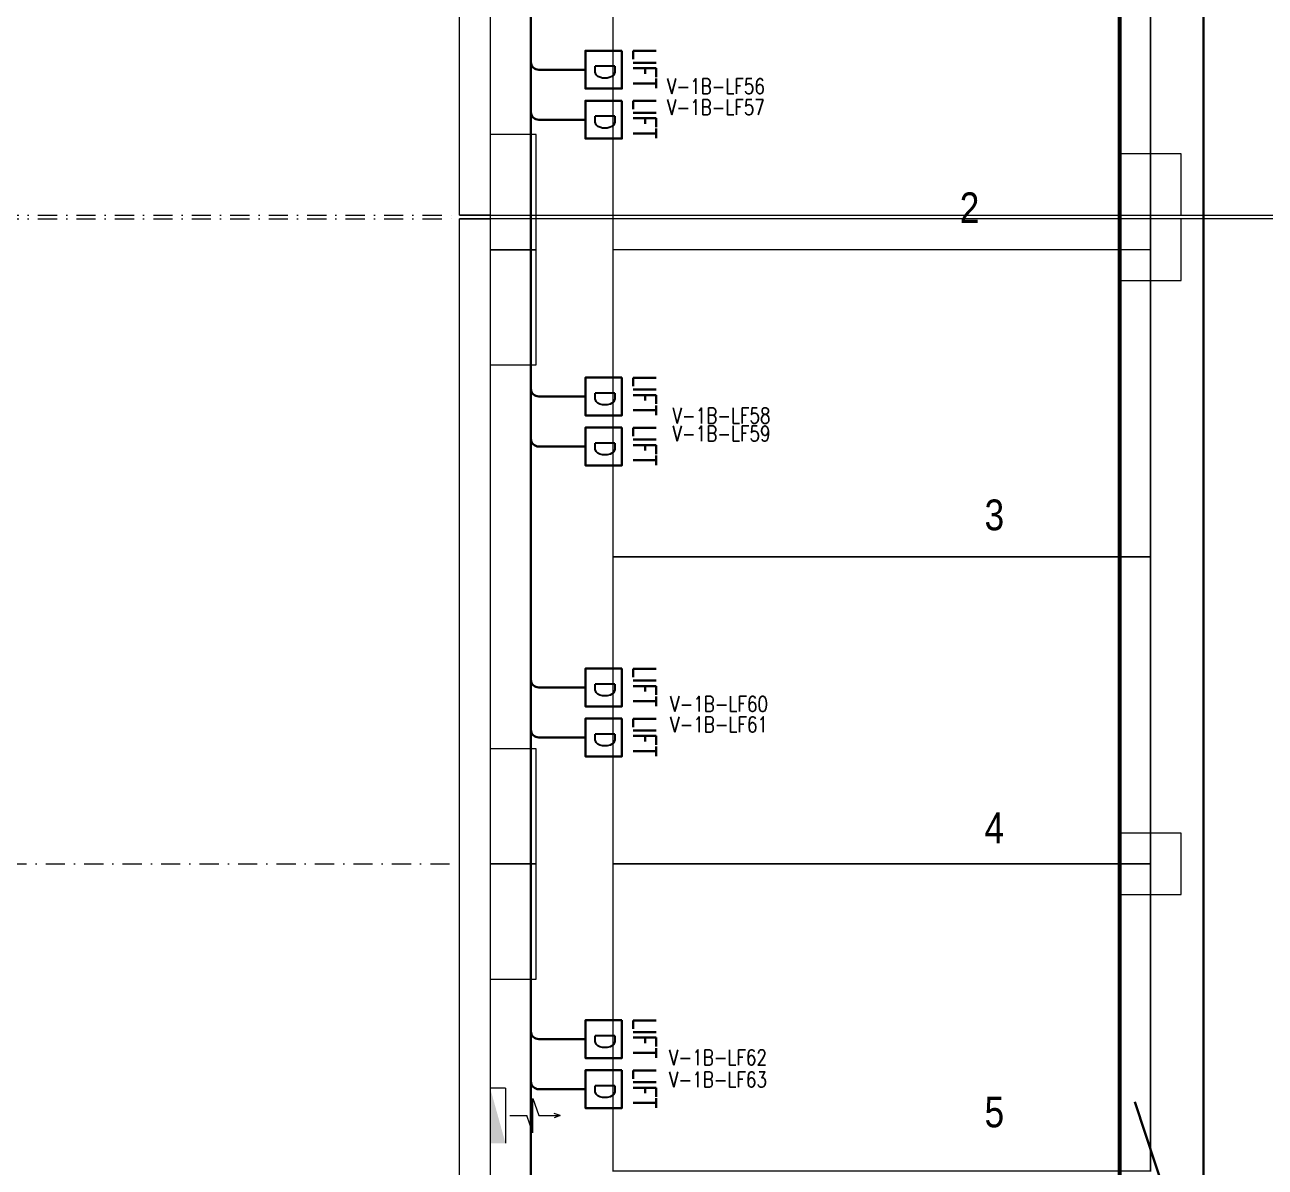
# Model space of a CAD drawing. Header units: metres. Extents: x -13621 to 152406, y -16073 to 22221.
# Drawn here: x 55434 to 57050, y 4445 to 5933 of the extents above; entities that cross this region are included whole.
import ezdxf
from ezdxf.enums import TextEntityAlignment as Align

# ---------------------------------------------------------------- set-up
doc = ezdxf.new("R2010")
doc.units = ezdxf.units.M
doc.header["$LTSCALE"] = 100
doc.header["$MEASUREMENT"] = 0
for name, pattern in [('DASHDOT2', [0.5, 0.25, -0.125, 0, -0.125]), ('DOT2', [0.125, 0, -0.125]), ('HIDDEN', [0.375, 0.25, -0.125])]:
    doc.linetypes.add(name, pattern=pattern)
doc.layers.get('0').update_dxf_attribs({"color": 9, "lineweight": 9})
for name, color, linetype, lineweight in [('01', 9, 'Continuous', 9), ('05', 9, 'Continuous', 9), ('06D', 9, 'Continuous', 9), ('20', 9, 'DOT2', 9), ('21', 9, 'Continuous', 9), ('24', 9, 'DASHDOT2', 9), ('32-ekipman', 9, 'Continuous', 9), ('Data  Tavan', 170, 'Continuous', 30), ('E-DAHİLİ DOME KAMERA', 7, 'Continuous', 30), ('E-DAHİLİ KAMERA', 7, 'Continuous', 30), ('E-DATA LIFT PRIZI', 7, 'Continuous', 30), ('E-YAZI', 7, 'Continuous', 30)]:
    doc.layers.add(name, color=color, linetype=linetype, lineweight=lineweight)
doc.styles.add('E-YAZI', font='txttw.shx')
doc.styles.add('MuuM_TEXT-STANDART', font='ARIALN.TTF')

# ---------------------------------------------------------------- blocks, each defined once
blk = doc.blocks.new('p-akslar_yeni')
at = {"layer": '24'}
for points in [[(-2190, -2790), (-2150, -2790), (-2150, -2890), (6415, -2890)], [(-2190, -2995), (-2150, -2995), (-2150, -2895), (6415, -2895)], [(-2190, -3735), (6415, -3735)]]:
    blk.add_lwpolyline(points, dxfattribs=at)
blk = doc.blocks.new('E-DATA LIFT PRIZI')
at = {"layer": 'E-DATA LIFT PRIZI', "color": 2}
blk.add_line((0, 0), (0, 42), dxfattribs=at)
blk.add_lwpolyline([(-24.6, 89.6), (24.6, 89.6), (24.6, 42), (-24.6, 42)], close=True, dxfattribs=at)
at = {"layer": 'E-DATA LIFT PRIZI', "color": 2, "style": 'E-YAZI', "width": 0.7}
blk.add_text('LIFT', height=30, dxfattribs=at).set_placement((-28, 104.2))
at = {"layer": 'E-DATA LIFT PRIZI', "color": 2, "style": 'E-YAZI'}
blk.add_text('D', height=25.6, dxfattribs=at).set_placement((-8.8, 54.6))
blk = doc.blocks.new('100_DAHİLİ DOME KAMERA')
at = {"layer": 'E-DAHİLİ DOME KAMERA', "color": 4}
for p, q in [((-1.936, 0.715), (-1.936, -0.689)), ((0.82, 0.715), (-1.936, 0.715)), ((0.82, -0.689), (0.82, 0.715)), ((0.82, 0.294), (2.131, 0.668)), ((2.131, 0.668), (2.131, -0.643)), ((0.82, -0.268), (2.131, -0.643)), ((-1.936, -0.689), (0.82, -0.689))]:
    blk.add_line(p, q, dxfattribs=at)
at = {"layer": 'E-DAHİLİ DOME KAMERA', "color": 4, "linetype": 'Continuous'}
blk.add_circle((0, 0), 2.566, dxfattribs=at)
at = {"layer": 'E-DAHİLİ KAMERA', "color": 4}
for q in [(13.416, 6.264), (13.416, -6.264)]:
    blk.add_line((2.566, 0), q, dxfattribs=at)
blk = doc.blocks.new('p-kolon_80x80')
blk.add_lwpolyline([(-40, -40), (40, -40), (40, 40), (-40, 40)], close=True)
blk = doc.blocks.new('1.bod.mimari.elk')
at = {"layer": '01'}
blk.add_lwpolyline([(40, -1430), (40, -1850), (470, -1850), (470, -1890), (40, -1890), (40, -2160), (470, -2160), (470, -2200), (40, -2200), (40, -2200), (40, -2200), (40, -2945), (0, -2945), (0, -1142.7)], dxfattribs=at)
blk.add_lwpolyline([(40, -8750), (0, -8750), (0, -2950), (40, -2950), (40, -8750), (40, -8750)], close=True, dxfattribs=at)
for p in [(900, -2905), (900, -2990), (900, -3790)]:
    blk.add_blockref('p-kolon_80x80', p, dxfattribs=at)
blk = doc.blocks.new('p-işyeri')
at = {"color": 0, "const_width": 2}
blk.add_lwpolyline([(200, 0), (200, 700), (-200, 700), (-200, 0)], close=True, dxfattribs=at)
blk = doc.blocks.new('p-dilatasyon yeri')
at = {"layer": '06D'}
for points in [[(0, 5685), (5355, 5685)], [(5355, 5680), (0, 5680)]]:
    blk.add_lwpolyline(points, dxfattribs=at)
blk = doc.blocks.new('YD-72-20')
at = {"linetype": 'Continuous'}
for p, q in [((0, 0.714), (-0.028, 0.634)), ((0, 0.714), (0.028, 0.634)), ((0, 0.434), (0, 0.714)), ((-0.225, 0.355), (0.225, 0.355)), ((-0.225, 0.355), (0, 0.276)), ((0.225, 0.355), (0, 0.434)), ((0, 0.058), (0, 0.276)), ((0.36, 0), (-0.36, 0)), ((0.36, 0), (0.36, -0.2))]:
    blk.add_line(p, q, dxfattribs=at)
blk.add_solid([(0.36, -0.2), (-0.36, 0), (-0.36, -0.2)])
blk = doc.blocks.new('b1 yan.dol')
at = {"xscale": -100, "yscale": 100, "zscale": 100, "rotation": 270}
blk.add_blockref('YD-72-20', (56060, -14999.3), dxfattribs=at)
blk = doc.blocks.new('p-birim')
blk.add_lwpolyline([(0, 0), (1, 0), (1, 1), (0, 1)], close=True)
blk = doc.blocks.new('1.bod.mimari1.elk')
at = {"layer": '20', "ltscale": 2, "const_width": 5}
for points in [[(860, -4630), (860, -4630), (860, -2200), (40, -2192.5)], [(860, -4550), (860, -2240)]]:
    blk.add_lwpolyline(points, dxfattribs=at)
blk.add_blockref('p-dilatasyon yeri', (0, -8630))
at = {"layer": '05', "xscale": 60.00000000000003, "yscale": 150}
for p in [(40, -2990), (40, -3140), (40, -3790), (40, -3940)]:
    blk.add_blockref('p-birim', p, dxfattribs=at)
at = {"layer": '06D', "color": 89, "linetype": 'HIDDEN', "true_color": 0x2e4d23, "rotation": 90}
for p in [(900, -2790), (900, -3190), (900, -3590), (900, -3990)]:
    blk.add_blockref('p-işyeri', p, dxfattribs=at)
at = {"layer": '32-ekipman'}
blk.add_blockref('b1 yan.dol', (-56000, 10881.42), dxfattribs=at)
at = {"layer": '21', "style": 'MuuM_TEXT-STANDART'}
for s, p in [('2', (677.15, -2967.4)), ('3', (709.47, -3367.4)), ('4', (709.47, -3775)), ('5', (709.47, -4145))]:
    blk.add_text(s, height=40, dxfattribs=at).set_placement(p, align=Align.BOTTOM_RIGHT)

msp = doc.modelspace()

# ---------------------------------------------------------------- linework, layer by layer
at = {"layer": 'Data  Tavan'}
for p, q in [((56969.2, 7331.2), (56969.2, 4158.8)), ((56093.2, 6271.3), (56093.2, 5884.4)), ((56093.2, 5907.4), (56093.2, 5819.3)), ((56122.1, 5874.4), (56103.2, 5874.4)), ((56093.2, 5845.5), (56093.2, 5458.8)), ((56122.1, 5809.3), (56103.2, 5809.3)), ((56093.2, 5462.8), (56093.2, 5393.6)), ((56122.1, 5448.8), (56103.2, 5448.8)), ((56093.2, 5428.2), (56093.2, 5079.8)), ((56122.1, 5383.6), (56103.2, 5383.6)), ((56093.2, 5079.8), (56093.2, 5014.7)), ((56122.1, 5069.8), (56103.2, 5069.8)), ((56093.2, 5031.4), (56093.2, 4621.8)), ((56122.1, 5004.7), (56103.2, 5004.7)), ((56093.2, 4632.8), (56093.2, 4556.6)), ((56122.1, 4611.8), (56103.2, 4611.8)), ((56093.2, 4564.1), (56093.2, 4526.2)), ((56093.2, 4546.4), (56093.2, 4252.8)), ((56122.1, 4546.6), (56103.2, 4546.6))]:
    msp.add_line(p, q, dxfattribs=at)
for centre in [(56103.2, 5884.4), (56103.2, 5819.3), (56103.2, 5458.8), (56103.2, 5393.6), (56103.2, 5079.8), (56103.2, 5014.7), (56103.2, 4621.8), (56103.2, 4556.6)]:
    msp.add_arc(centre, 10, 180, 270, dxfattribs=at)

# ---------------------------------------------------------------- block references
at = {"layer": '06D'}
for name in ['1.bod.mimari.elk', '1.bod.mimari1.elk']:
    msp.add_blockref(name, (56000, 8630), dxfattribs=at)
at = {"layer": '24'}
msp.add_blockref('p-akslar_yeni', (49585, 8575), dxfattribs=at)
at = {"layer": 'E-DAHİLİ DOME KAMERA', "xscale": 31.2076384524024, "yscale": 31.2076384524024, "zscale": 31.2076384524024, "rotation": 78.27978872962707}
msp.add_blockref('100_DAHİLİ DOME KAMERA', (56985.9, 4080.5), dxfattribs=at)
at = {"layer": 'E-DATA LIFT PRIZI', "color": 1, "rotation": 270}
for p in [(56122.1, 5874.4), (56122.1, 5809.3), (56122.1, 5448.8), (56122.1, 5383.6), (56122.1, 5069.8), (56122.1, 5004.7), (56122.1, 4611.8), (56122.1, 4546.6)]:
    msp.add_blockref('E-DATA LIFT PRIZI', p, dxfattribs=at)

# ---------------------------------------------------------------- texts
at = {"layer": 'E-YAZI', "color": 6, "style": 'E-YAZI', "width": 0.8}
for s, p in [('V-1B-LF56', (56270.3, 5842.8)), ('V-1B-LF57', (56270.3, 5815.4)), ('V-1B-LF58', (56277.6, 5413.8)), ('V-1B-LF59', (56277.6, 5390.4)), ('V-1B-LF60', (56274.4, 5038.3)), ('V-1B-LF61', (56274.4, 5011.6)), ('V-1B-LF62', (56273, 4578)), ('V-1B-LF63', (56273, 4549.1))]:
    msp.add_text(s, height=20, dxfattribs=at).set_placement(p)

doc.saveas('drawing.dxf')
